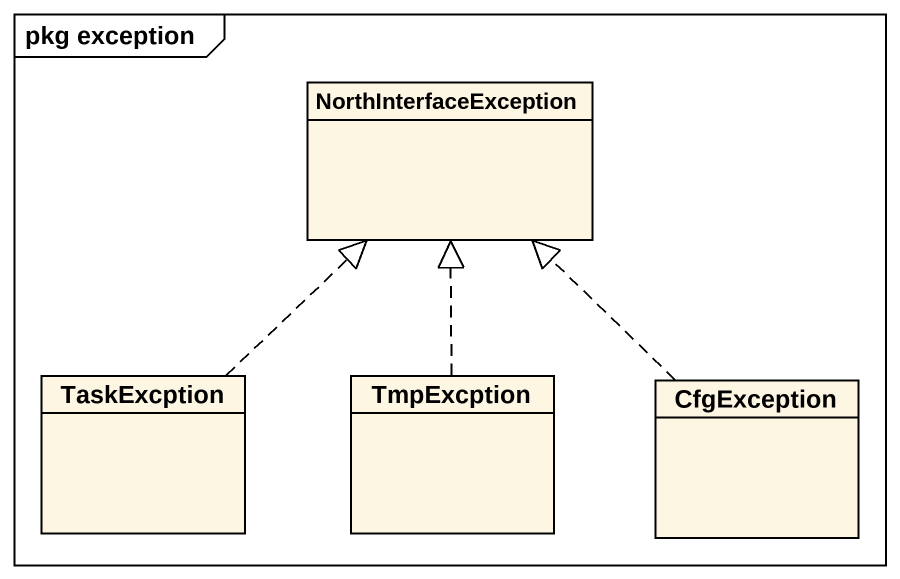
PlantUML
@startuml
mainframe pkg exception
hide circle
hide empty members
class NorthInterfaceException
class TaskExcption
class TmpExcption
class CfgException
TaskExcption .up.|> NorthInterfaceException
TmpExcption .up.|> NorthInterfaceException
CfgException .up.|> NorthInterfaceException
@enduml
